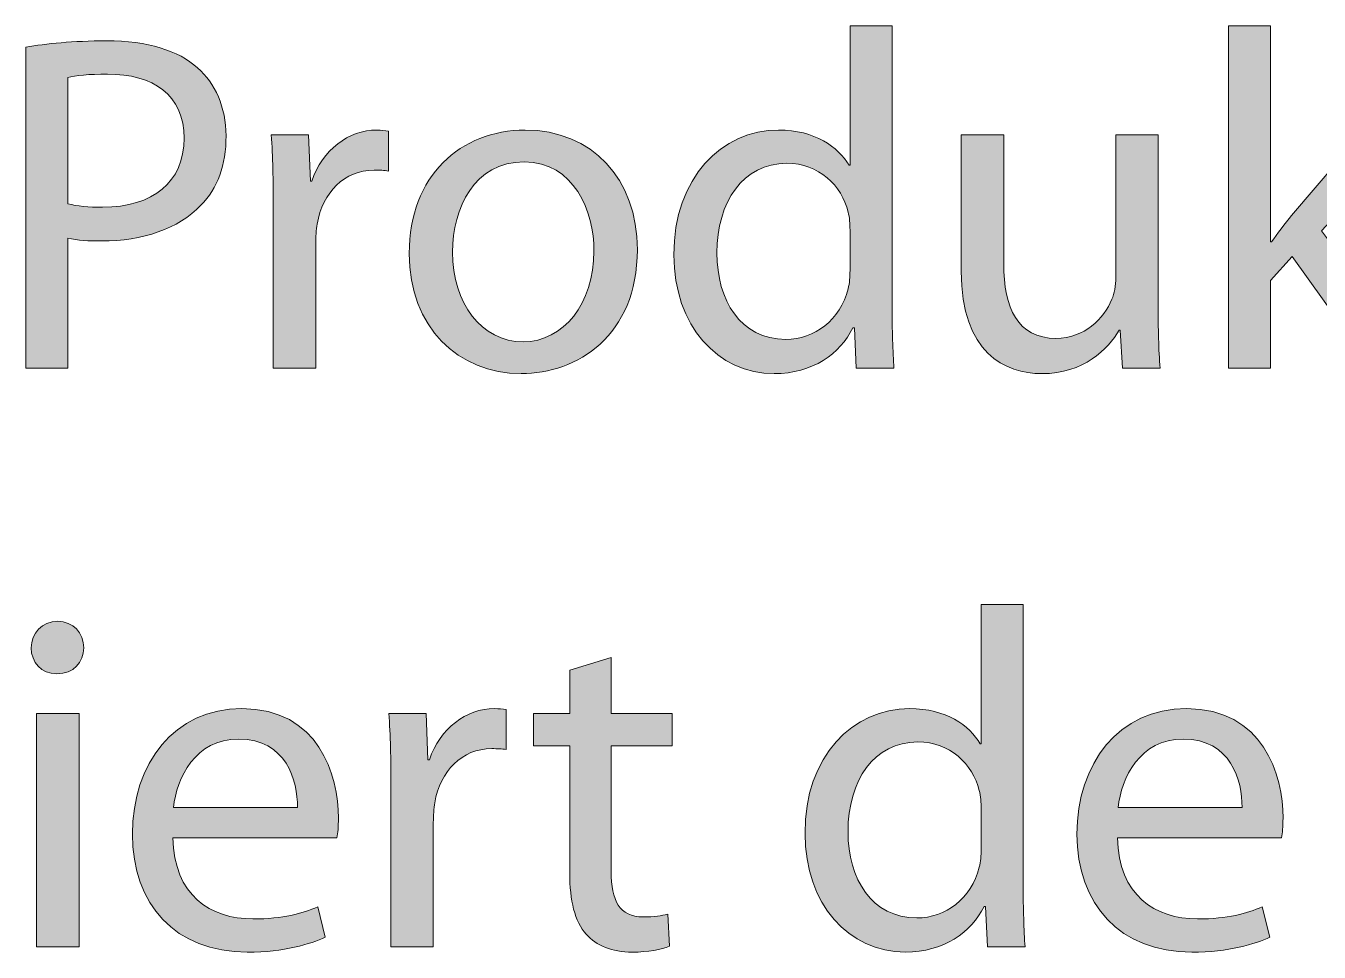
# Model space of a CAD drawing. Header units: inches. Extents: x 0 to 395, y 0 to 191.
# Drawn here: x 340.2 to 353.07, y 11.56 to 20.79 of the extents above; entities that cross this region are included whole.
import ezdxf

# ---------------------------------------------------------------- set-up
doc = ezdxf.new("R2010")
doc.units = ezdxf.units.IN
doc.header["$MEASUREMENT"] = 0
doc.layers.add('Template', color=7, linetype='Continuous')

# ---------------------------------------------------------------- blocks, each defined once
blk = doc.blocks.new('block 34')
at = {"layer": 'Template', "true_color": 0xf6921e}
h = blk.add_hatch(color=30, dxfattribs=at)
h.dxf.hatch_style = 2
edge = h.paths.add_edge_path()
edge.add_spline(control_points=[(348.821, 20.786), (348.821, 20.786), (348.821, 17.977), (348.821, 17.977), (348.821, 17.771), (348.83, 17.536), (348.84, 17.377), (348.84, 17.377), (348.465, 17.377), (348.465, 17.377), (348.465, 17.377), (348.446, 17.78), (348.446, 17.78), (348.446, 17.78), (348.431, 17.78), (348.431, 17.78), (348.307, 17.521), (348.028, 17.324), (347.649, 17.324), (347.087, 17.324), (346.65, 17.799), (346.65, 18.505), (346.646, 19.278), (347.131, 19.749), (347.692, 19.749), (348.052, 19.749), (348.287, 19.581), (348.393, 19.399), (348.393, 19.399), (348.403, 19.399), (348.403, 19.399), (348.403, 19.399), (348.403, 20.786), (348.403, 20.786), (348.403, 20.786), (348.821, 20.786), (348.821, 20.786)], knot_values=[0, 0, 0, 0, 1, 1, 1, 2, 2, 2, 3, 3, 3, 4, 4, 4, 5, 5, 5, 6, 6, 6, 7, 7, 7, 8, 8, 8, 9, 9, 9, 10, 10, 10, 11, 11, 11, 12, 12, 12, 12], degree=3, periodic=1)
edge = h.paths.add_edge_path()
edge.add_spline(control_points=[(348.403, 18.755), (348.403, 18.808), (348.398, 18.88), (348.384, 18.933), (348.321, 19.197), (348.091, 19.418), (347.774, 19.418), (347.337, 19.418), (347.078, 19.033), (347.078, 18.525), (347.078, 18.054), (347.313, 17.665), (347.764, 17.665), (348.048, 17.665), (348.307, 17.857), (348.384, 18.169), (348.398, 18.227), (348.403, 18.285), (348.403, 18.352), (348.403, 18.352), (348.403, 18.755), (348.403, 18.755)], knot_values=[0, 0, 0, 0, 1, 1, 1, 2, 2, 2, 3, 3, 3, 4, 4, 4, 5, 5, 5, 6, 6, 6, 7, 7, 7, 7], degree=3, periodic=1)
h = blk.add_hatch(color=30, dxfattribs=at)
h.dxf.hatch_style = 2
edge = h.paths.add_edge_path()
edge.add_spline(control_points=[(352.588, 18.635), (352.588, 18.635), (352.598, 18.635), (352.598, 18.635), (352.655, 18.717), (352.732, 18.817), (352.799, 18.899), (352.799, 18.899), (353.486, 19.701), (353.486, 19.701), (353.486, 19.701), (353.99, 19.701), (353.99, 19.701), (353.99, 19.701), (353.097, 18.745), (353.097, 18.745), (353.097, 18.745), (354.12, 17.377), (354.12, 17.377), (354.12, 17.377), (353.601, 17.377), (353.601, 17.377), (353.601, 17.377), (352.804, 18.491), (352.804, 18.491), (352.804, 18.491), (352.588, 18.251), (352.588, 18.251), (352.588, 18.251), (352.588, 17.377), (352.588, 17.377), (352.588, 17.377), (352.17, 17.377), (352.17, 17.377), (352.17, 17.377), (352.17, 20.786), (352.17, 20.786), (352.17, 20.786), (352.588, 20.786), (352.588, 20.786), (352.588, 20.786), (352.588, 18.635), (352.588, 18.635)], knot_values=[0, 0, 0, 0, 1, 1, 1, 2, 2, 2, 3, 3, 3, 4, 4, 4, 5, 5, 5, 6, 6, 6, 7, 7, 7, 8, 8, 8, 9, 9, 9, 10, 10, 10, 11, 11, 11, 12, 12, 12, 13, 13, 13, 14, 14, 14, 14], degree=3, periodic=1)
h = blk.add_hatch(color=30, dxfattribs=at)
h.dxf.hatch_style = 2
edge = h.paths.add_edge_path()
edge.add_spline(control_points=[(340.199, 20.575), (340.401, 20.609), (340.665, 20.637), (341.001, 20.637), (341.414, 20.637), (341.716, 20.541), (341.909, 20.368), (342.081, 20.215), (342.192, 19.979), (342.192, 19.691), (342.192, 19.399), (342.106, 19.168), (341.942, 19), (341.716, 18.765), (341.361, 18.645), (340.953, 18.645), (340.828, 18.645), (340.713, 18.649), (340.617, 18.673), (340.617, 18.673), (340.617, 17.377), (340.617, 17.377), (340.617, 17.377), (340.199, 17.377), (340.199, 17.377), (340.199, 17.377), (340.199, 20.575), (340.199, 20.575)], knot_values=[0, 0, 0, 0, 1, 1, 1, 2, 2, 2, 3, 3, 3, 4, 4, 4, 5, 5, 5, 6, 6, 6, 7, 7, 7, 8, 8, 8, 9, 9, 9, 9], degree=3, periodic=1)
edge = h.paths.add_edge_path()
edge.add_spline(control_points=[(340.617, 19.015), (340.708, 18.99), (340.823, 18.981), (340.962, 18.981), (341.467, 18.981), (341.774, 19.231), (341.774, 19.667), (341.774, 20.1), (341.467, 20.306), (341.011, 20.306), (340.828, 20.306), (340.689, 20.292), (340.617, 20.272), (340.617, 20.272), (340.617, 19.015), (340.617, 19.015)], knot_values=[0, 0, 0, 0, 1, 1, 1, 2, 2, 2, 3, 3, 3, 4, 4, 4, 5, 5, 5, 5], degree=3, periodic=1)
h = blk.add_hatch(color=30, dxfattribs=at)
h.dxf.hatch_style = 2
edge = h.paths.add_edge_path()
edge.add_spline(control_points=[(342.662, 18.976), (342.662, 19.25), (342.657, 19.485), (342.642, 19.701), (342.642, 19.701), (343.012, 19.701), (343.012, 19.701), (343.012, 19.701), (343.031, 19.24), (343.031, 19.24), (343.031, 19.24), (343.045, 19.24), (343.045, 19.24), (343.151, 19.552), (343.411, 19.749), (343.694, 19.749), (343.737, 19.749), (343.771, 19.744), (343.809, 19.739), (343.809, 19.739), (343.809, 19.341), (343.809, 19.341), (343.766, 19.35), (343.723, 19.35), (343.665, 19.35), (343.367, 19.35), (343.156, 19.13), (343.098, 18.813), (343.089, 18.755), (343.084, 18.683), (343.084, 18.616), (343.084, 18.616), (343.084, 17.377), (343.084, 17.377), (343.084, 17.377), (342.662, 17.377), (342.662, 17.377), (342.662, 17.377), (342.662, 18.976), (342.662, 18.976)], knot_values=[0, 0, 0, 0, 1, 1, 1, 2, 2, 2, 3, 3, 3, 4, 4, 4, 5, 5, 5, 6, 6, 6, 7, 7, 7, 8, 8, 8, 9, 9, 9, 10, 10, 10, 11, 11, 11, 12, 12, 12, 13, 13, 13, 13], degree=3, periodic=1)
h = blk.add_hatch(color=30, dxfattribs=at)
h.dxf.hatch_style = 2
edge = h.paths.add_edge_path()
edge.add_spline(control_points=[(346.286, 18.558), (346.286, 17.699), (345.686, 17.324), (345.129, 17.324), (344.505, 17.324), (344.015, 17.785), (344.015, 18.52), (344.015, 19.293), (344.529, 19.749), (345.168, 19.749), (345.835, 19.749), (346.286, 19.264), (346.286, 18.558)], knot_values=[0, 0, 0, 0, 1, 1, 1, 2, 2, 2, 3, 3, 3, 4, 4, 4, 4], degree=3, periodic=1)
edge = h.paths.add_edge_path()
edge.add_spline(control_points=[(344.447, 18.534), (344.447, 18.025), (344.735, 17.641), (345.148, 17.641), (345.551, 17.641), (345.854, 18.021), (345.854, 18.544), (345.854, 18.938), (345.657, 19.432), (345.158, 19.432), (344.663, 19.432), (344.447, 18.971), (344.447, 18.534)], knot_values=[0, 0, 0, 0, 1, 1, 1, 2, 2, 2, 3, 3, 3, 4, 4, 4, 4], degree=3, periodic=1)
h = blk.add_hatch(color=30, dxfattribs=at)
h.dxf.hatch_style = 2
edge = h.paths.add_edge_path()
edge.add_spline(control_points=[(351.47, 18.016), (351.47, 17.771), (351.475, 17.56), (351.489, 17.377), (351.489, 17.377), (351.115, 17.377), (351.115, 17.377), (351.115, 17.377), (351.091, 17.756), (351.091, 17.756), (351.091, 17.756), (351.081, 17.756), (351.081, 17.756), (350.975, 17.569), (350.726, 17.324), (350.313, 17.324), (349.948, 17.324), (349.511, 17.531), (349.511, 18.342), (349.511, 18.342), (349.511, 19.701), (349.511, 19.701), (349.511, 19.701), (349.933, 19.701), (349.933, 19.701), (349.933, 19.701), (349.933, 18.419), (349.933, 18.419), (349.933, 17.977), (350.073, 17.675), (350.452, 17.675), (350.736, 17.675), (350.932, 17.872), (351.009, 18.064), (351.033, 18.121), (351.048, 18.198), (351.048, 18.28), (351.048, 18.28), (351.048, 19.701), (351.048, 19.701), (351.048, 19.701), (351.47, 19.701), (351.47, 19.701), (351.47, 19.701), (351.47, 18.016), (351.47, 18.016)], knot_values=[0, 0, 0, 0, 1, 1, 1, 2, 2, 2, 3, 3, 3, 4, 4, 4, 5, 5, 5, 6, 6, 6, 7, 7, 7, 8, 8, 8, 9, 9, 9, 10, 10, 10, 11, 11, 11, 12, 12, 12, 13, 13, 13, 14, 14, 14, 15, 15, 15, 15], degree=3, periodic=1)
h = blk.add_hatch(color=30, dxfattribs=at)
h.dxf.hatch_style = 2
edge = h.paths.add_edge_path()
edge.add_spline(control_points=[(350.126, 15.026), (350.126, 15.026), (350.126, 12.217), (350.126, 12.217), (350.126, 12.011), (350.135, 11.775), (350.145, 11.617), (350.145, 11.617), (349.77, 11.617), (349.77, 11.617), (349.77, 11.617), (349.751, 12.02), (349.751, 12.02), (349.751, 12.02), (349.737, 12.02), (349.737, 12.02), (349.612, 11.761), (349.333, 11.564), (348.954, 11.564), (348.392, 11.564), (347.955, 12.039), (347.955, 12.745), (347.95, 13.518), (348.436, 13.989), (348.997, 13.989), (349.357, 13.989), (349.593, 13.821), (349.699, 13.638), (349.699, 13.638), (349.708, 13.638), (349.708, 13.638), (349.708, 13.638), (349.708, 15.026), (349.708, 15.026), (349.708, 15.026), (350.126, 15.026), (350.126, 15.026)], knot_values=[0, 0, 0, 0, 1, 1, 1, 2, 2, 2, 3, 3, 3, 4, 4, 4, 5, 5, 5, 6, 6, 6, 7, 7, 7, 8, 8, 8, 9, 9, 9, 10, 10, 10, 11, 11, 11, 12, 12, 12, 12], degree=3, periodic=1)
edge = h.paths.add_edge_path()
edge.add_spline(control_points=[(349.708, 12.995), (349.708, 13.048), (349.703, 13.12), (349.689, 13.173), (349.626, 13.437), (349.396, 13.657), (349.079, 13.657), (348.642, 13.657), (348.383, 13.273), (348.383, 12.764), (348.383, 12.294), (348.618, 11.905), (349.069, 11.905), (349.353, 11.905), (349.612, 12.097), (349.689, 12.409), (349.703, 12.467), (349.708, 12.524), (349.708, 12.591), (349.708, 12.591), (349.708, 12.995), (349.708, 12.995)], knot_values=[0, 0, 0, 0, 1, 1, 1, 2, 2, 2, 3, 3, 3, 4, 4, 4, 5, 5, 5, 6, 6, 6, 7, 7, 7, 7], degree=3, periodic=1)
h = blk.add_hatch(color=30, dxfattribs=at)
h.dxf.hatch_style = 2
edge = h.paths.add_edge_path()
edge.add_spline(control_points=[(340.775, 14.594), (340.775, 14.45), (340.674, 14.335), (340.506, 14.335), (340.353, 14.335), (340.252, 14.45), (340.252, 14.594), (340.252, 14.738), (340.358, 14.858), (340.516, 14.858), (340.67, 14.858), (340.775, 14.743), (340.775, 14.594)], knot_values=[0, 0, 0, 0, 1, 1, 1, 2, 2, 2, 3, 3, 3, 4, 4, 4, 4], degree=3, periodic=1)
h.paths.add_polyline_path([(340.305, 11.617), (340.305, 13.941), (340.728, 13.941), (340.728, 11.617)])
h = blk.add_hatch(color=30, dxfattribs=at)
h.dxf.hatch_style = 2
edge = h.paths.add_edge_path()
edge.add_spline(control_points=[(346.026, 14.498), (346.026, 14.498), (346.026, 13.941), (346.026, 13.941), (346.026, 13.941), (346.631, 13.941), (346.631, 13.941), (346.631, 13.941), (346.631, 13.619), (346.631, 13.619), (346.631, 13.619), (346.026, 13.619), (346.026, 13.619), (346.026, 13.619), (346.026, 12.366), (346.026, 12.366), (346.026, 12.078), (346.108, 11.915), (346.343, 11.915), (346.458, 11.915), (346.526, 11.924), (346.588, 11.943), (346.588, 11.943), (346.607, 11.622), (346.607, 11.622), (346.526, 11.593), (346.396, 11.564), (346.233, 11.564), (346.036, 11.564), (345.877, 11.631), (345.777, 11.742), (345.661, 11.871), (345.613, 12.078), (345.613, 12.351), (345.613, 12.351), (345.613, 13.619), (345.613, 13.619), (345.613, 13.619), (345.253, 13.619), (345.253, 13.619), (345.253, 13.619), (345.253, 13.941), (345.253, 13.941), (345.253, 13.941), (345.613, 13.941), (345.613, 13.941), (345.613, 13.941), (345.613, 14.373), (345.613, 14.373), (345.613, 14.373), (346.026, 14.498), (346.026, 14.498)], knot_values=[0, 0, 0, 0, 1, 1, 1, 2, 2, 2, 3, 3, 3, 4, 4, 4, 5, 5, 5, 6, 6, 6, 7, 7, 7, 8, 8, 8, 9, 9, 9, 10, 10, 10, 11, 11, 11, 12, 12, 12, 13, 13, 13, 14, 14, 14, 15, 15, 15, 16, 16, 16, 17, 17, 17, 17], degree=3, periodic=1)
h = blk.add_hatch(color=30, dxfattribs=at)
h.dxf.hatch_style = 2
edge = h.paths.add_edge_path()
edge.add_spline(control_points=[(341.663, 12.702), (341.673, 12.131), (342.033, 11.895), (342.46, 11.895), (342.763, 11.895), (342.95, 11.948), (343.104, 12.015), (343.104, 12.015), (343.18, 11.713), (343.18, 11.713), (343.032, 11.646), (342.773, 11.564), (342.403, 11.564), (341.687, 11.564), (341.26, 12.039), (341.26, 12.74), (341.26, 13.441), (341.673, 13.989), (342.35, 13.989), (343.113, 13.989), (343.31, 13.326), (343.31, 12.899), (343.31, 12.812), (343.305, 12.75), (343.295, 12.702), (343.295, 12.702), (341.663, 12.702), (341.663, 12.702)], knot_values=[0, 0, 0, 0, 1, 1, 1, 2, 2, 2, 3, 3, 3, 4, 4, 4, 5, 5, 5, 6, 6, 6, 7, 7, 7, 8, 8, 8, 9, 9, 9, 9], degree=3, periodic=1)
edge = h.paths.add_edge_path()
edge.add_spline(control_points=[(342.902, 13.005), (342.907, 13.268), (342.791, 13.686), (342.316, 13.686), (341.884, 13.686), (341.702, 13.297), (341.668, 13.005), (341.668, 13.005), (342.902, 13.005), (342.902, 13.005)], knot_values=[0, 0, 0, 0, 1, 1, 1, 2, 2, 2, 3, 3, 3, 3], degree=3, periodic=1)
h = blk.add_hatch(color=30, dxfattribs=at)
h.dxf.hatch_style = 2
edge = h.paths.add_edge_path()
edge.add_spline(control_points=[(343.833, 13.216), (343.833, 13.49), (343.828, 13.725), (343.813, 13.941), (343.813, 13.941), (344.183, 13.941), (344.183, 13.941), (344.183, 13.941), (344.202, 13.48), (344.202, 13.48), (344.202, 13.48), (344.217, 13.48), (344.217, 13.48), (344.322, 13.792), (344.582, 13.989), (344.865, 13.989), (344.908, 13.989), (344.942, 13.984), (344.98, 13.979), (344.98, 13.979), (344.98, 13.581), (344.98, 13.581), (344.937, 13.59), (344.894, 13.59), (344.836, 13.59), (344.538, 13.59), (344.327, 13.369), (344.269, 13.052), (344.26, 12.995), (344.255, 12.923), (344.255, 12.856), (344.255, 12.856), (344.255, 11.617), (344.255, 11.617), (344.255, 11.617), (343.833, 11.617), (343.833, 11.617), (343.833, 11.617), (343.833, 13.216), (343.833, 13.216)], knot_values=[0, 0, 0, 0, 1, 1, 1, 2, 2, 2, 3, 3, 3, 4, 4, 4, 5, 5, 5, 6, 6, 6, 7, 7, 7, 8, 8, 8, 9, 9, 9, 10, 10, 10, 11, 11, 11, 12, 12, 12, 13, 13, 13, 13], degree=3, periodic=1)
h = blk.add_hatch(color=30, dxfattribs=at)
h.dxf.hatch_style = 2
edge = h.paths.add_edge_path()
edge.add_spline(control_points=[(351.066, 12.702), (351.076, 12.131), (351.436, 11.895), (351.863, 11.895), (352.165, 11.895), (352.353, 11.948), (352.506, 12.015), (352.506, 12.015), (352.583, 11.713), (352.583, 11.713), (352.434, 11.646), (352.175, 11.564), (351.805, 11.564), (351.09, 11.564), (350.662, 12.039), (350.662, 12.74), (350.662, 13.441), (351.076, 13.989), (351.753, 13.989), (352.516, 13.989), (352.713, 13.326), (352.713, 12.899), (352.713, 12.812), (352.708, 12.75), (352.699, 12.702), (352.699, 12.702), (351.066, 12.702), (351.066, 12.702)], knot_values=[0, 0, 0, 0, 1, 1, 1, 2, 2, 2, 3, 3, 3, 4, 4, 4, 5, 5, 5, 6, 6, 6, 7, 7, 7, 8, 8, 8, 9, 9, 9, 9], degree=3, periodic=1)
edge = h.paths.add_edge_path()
edge.add_spline(control_points=[(352.305, 13.005), (352.309, 13.268), (352.194, 13.686), (351.719, 13.686), (351.287, 13.686), (351.104, 13.297), (351.071, 13.005), (351.071, 13.005), (352.305, 13.005), (352.305, 13.005)], knot_values=[0, 0, 0, 0, 1, 1, 1, 2, 2, 2, 3, 3, 3, 3], degree=3, periodic=1)
at = {"layer": 'Template', "lineweight": 0}
blk.add_lwpolyline([(340.305, 11.617), (340.305, 13.941), (340.728, 13.941), (340.728, 11.617), (340.305, 11.617)], dxfattribs=at)
for points, knots in [([(348.821, 20.786), (348.821, 20.786), (348.821, 17.977), (348.821, 17.977), (348.821, 17.771), (348.83, 17.536), (348.84, 17.377), (348.84, 17.377), (348.465, 17.377), (348.465, 17.377), (348.465, 17.377), (348.446, 17.78), (348.446, 17.78), (348.446, 17.78), (348.431, 17.78), (348.431, 17.78), (348.307, 17.521), (348.028, 17.324), (347.649, 17.324), (347.087, 17.324), (346.65, 17.799), (346.65, 18.505), (346.646, 19.278), (347.131, 19.749), (347.692, 19.749), (348.052, 19.749), (348.287, 19.581), (348.393, 19.399), (348.393, 19.399), (348.403, 19.399), (348.403, 19.399), (348.403, 19.399), (348.403, 20.786), (348.403, 20.786), (348.403, 20.786), (348.821, 20.786), (348.821, 20.786)], [0, 0, 0, 0, 1, 1, 1, 2, 2, 2, 3, 3, 3, 4, 4, 4, 5, 5, 5, 6, 6, 6, 7, 7, 7, 8, 8, 8, 9, 9, 9, 10, 10, 10, 11, 11, 11, 12, 12, 12, 12]), ([(352.588, 18.635), (352.588, 18.635), (352.598, 18.635), (352.598, 18.635), (352.655, 18.717), (352.732, 18.817), (352.799, 18.899), (352.799, 18.899), (353.486, 19.701), (353.486, 19.701), (353.486, 19.701), (353.99, 19.701), (353.99, 19.701), (353.99, 19.701), (353.097, 18.745), (353.097, 18.745), (353.097, 18.745), (354.12, 17.377), (354.12, 17.377), (354.12, 17.377), (353.601, 17.377), (353.601, 17.377), (353.601, 17.377), (352.804, 18.491), (352.804, 18.491), (352.804, 18.491), (352.588, 18.251), (352.588, 18.251), (352.588, 18.251), (352.588, 17.377), (352.588, 17.377), (352.588, 17.377), (352.17, 17.377), (352.17, 17.377), (352.17, 17.377), (352.17, 20.786), (352.17, 20.786), (352.17, 20.786), (352.588, 20.786), (352.588, 20.786), (352.588, 20.786), (352.588, 18.635), (352.588, 18.635)], [0, 0, 0, 0, 1, 1, 1, 2, 2, 2, 3, 3, 3, 4, 4, 4, 5, 5, 5, 6, 6, 6, 7, 7, 7, 8, 8, 8, 9, 9, 9, 10, 10, 10, 11, 11, 11, 12, 12, 12, 13, 13, 13, 14, 14, 14, 14]), ([(340.199, 20.575), (340.401, 20.609), (340.665, 20.637), (341.001, 20.637), (341.414, 20.637), (341.716, 20.541), (341.909, 20.368), (342.081, 20.215), (342.192, 19.979), (342.192, 19.691), (342.192, 19.399), (342.106, 19.168), (341.942, 19), (341.716, 18.765), (341.361, 18.645), (340.953, 18.645), (340.828, 18.645), (340.713, 18.649), (340.617, 18.673), (340.617, 18.673), (340.617, 17.377), (340.617, 17.377), (340.617, 17.377), (340.199, 17.377), (340.199, 17.377), (340.199, 17.377), (340.199, 20.575), (340.199, 20.575)], [0, 0, 0, 0, 1, 1, 1, 2, 2, 2, 3, 3, 3, 4, 4, 4, 5, 5, 5, 6, 6, 6, 7, 7, 7, 8, 8, 8, 9, 9, 9, 9]), ([(340.617, 19.015), (340.708, 18.99), (340.823, 18.981), (340.962, 18.981), (341.467, 18.981), (341.774, 19.231), (341.774, 19.667), (341.774, 20.1), (341.467, 20.306), (341.011, 20.306), (340.828, 20.306), (340.689, 20.292), (340.617, 20.272), (340.617, 20.272), (340.617, 19.015), (340.617, 19.015)], [0, 0, 0, 0, 1, 1, 1, 2, 2, 2, 3, 3, 3, 4, 4, 4, 5, 5, 5, 5]), ([(342.662, 18.976), (342.662, 19.25), (342.657, 19.485), (342.642, 19.701), (342.642, 19.701), (343.012, 19.701), (343.012, 19.701), (343.012, 19.701), (343.031, 19.24), (343.031, 19.24), (343.031, 19.24), (343.045, 19.24), (343.045, 19.24), (343.151, 19.552), (343.411, 19.749), (343.694, 19.749), (343.737, 19.749), (343.771, 19.744), (343.809, 19.739), (343.809, 19.739), (343.809, 19.341), (343.809, 19.341), (343.766, 19.35), (343.723, 19.35), (343.665, 19.35), (343.367, 19.35), (343.156, 19.13), (343.098, 18.813), (343.089, 18.755), (343.084, 18.683), (343.084, 18.616), (343.084, 18.616), (343.084, 17.377), (343.084, 17.377), (343.084, 17.377), (342.662, 17.377), (342.662, 17.377), (342.662, 17.377), (342.662, 18.976), (342.662, 18.976)], [0, 0, 0, 0, 1, 1, 1, 2, 2, 2, 3, 3, 3, 4, 4, 4, 5, 5, 5, 6, 6, 6, 7, 7, 7, 8, 8, 8, 9, 9, 9, 10, 10, 10, 11, 11, 11, 12, 12, 12, 13, 13, 13, 13]), ([(346.286, 18.558), (346.286, 17.699), (345.686, 17.324), (345.129, 17.324), (344.505, 17.324), (344.015, 17.785), (344.015, 18.52), (344.015, 19.293), (344.529, 19.749), (345.168, 19.749), (345.835, 19.749), (346.286, 19.264), (346.286, 18.558)], [0, 0, 0, 0, 1, 1, 1, 2, 2, 2, 3, 3, 3, 4, 4, 4, 4]), ([(351.47, 18.016), (351.47, 17.771), (351.475, 17.56), (351.489, 17.377), (351.489, 17.377), (351.115, 17.377), (351.115, 17.377), (351.115, 17.377), (351.091, 17.756), (351.091, 17.756), (351.091, 17.756), (351.081, 17.756), (351.081, 17.756), (350.975, 17.569), (350.726, 17.324), (350.313, 17.324), (349.948, 17.324), (349.511, 17.531), (349.511, 18.342), (349.511, 18.342), (349.511, 19.701), (349.511, 19.701), (349.511, 19.701), (349.933, 19.701), (349.933, 19.701), (349.933, 19.701), (349.933, 18.419), (349.933, 18.419), (349.933, 17.977), (350.073, 17.675), (350.452, 17.675), (350.736, 17.675), (350.932, 17.872), (351.009, 18.064), (351.033, 18.121), (351.048, 18.198), (351.048, 18.28), (351.048, 18.28), (351.048, 19.701), (351.048, 19.701), (351.048, 19.701), (351.47, 19.701), (351.47, 19.701), (351.47, 19.701), (351.47, 18.016), (351.47, 18.016)], [0, 0, 0, 0, 1, 1, 1, 2, 2, 2, 3, 3, 3, 4, 4, 4, 5, 5, 5, 6, 6, 6, 7, 7, 7, 8, 8, 8, 9, 9, 9, 10, 10, 10, 11, 11, 11, 12, 12, 12, 13, 13, 13, 14, 14, 14, 15, 15, 15, 15]), ([(344.447, 18.534), (344.447, 18.025), (344.735, 17.641), (345.148, 17.641), (345.551, 17.641), (345.854, 18.021), (345.854, 18.544), (345.854, 18.938), (345.657, 19.432), (345.158, 19.432), (344.663, 19.432), (344.447, 18.971), (344.447, 18.534)], [0, 0, 0, 0, 1, 1, 1, 2, 2, 2, 3, 3, 3, 4, 4, 4, 4]), ([(348.403, 18.755), (348.403, 18.808), (348.398, 18.88), (348.384, 18.933), (348.321, 19.197), (348.091, 19.418), (347.774, 19.418), (347.337, 19.418), (347.078, 19.033), (347.078, 18.525), (347.078, 18.054), (347.313, 17.665), (347.764, 17.665), (348.048, 17.665), (348.307, 17.857), (348.384, 18.169), (348.398, 18.227), (348.403, 18.285), (348.403, 18.352), (348.403, 18.352), (348.403, 18.755), (348.403, 18.755)], [0, 0, 0, 0, 1, 1, 1, 2, 2, 2, 3, 3, 3, 4, 4, 4, 5, 5, 5, 6, 6, 6, 7, 7, 7, 7]), ([(350.126, 15.026), (350.126, 15.026), (350.126, 12.217), (350.126, 12.217), (350.126, 12.011), (350.135, 11.775), (350.145, 11.617), (350.145, 11.617), (349.77, 11.617), (349.77, 11.617), (349.77, 11.617), (349.751, 12.02), (349.751, 12.02), (349.751, 12.02), (349.737, 12.02), (349.737, 12.02), (349.612, 11.761), (349.333, 11.564), (348.954, 11.564), (348.392, 11.564), (347.955, 12.039), (347.955, 12.745), (347.95, 13.518), (348.436, 13.989), (348.997, 13.989), (349.357, 13.989), (349.593, 13.821), (349.699, 13.638), (349.699, 13.638), (349.708, 13.638), (349.708, 13.638), (349.708, 13.638), (349.708, 15.026), (349.708, 15.026), (349.708, 15.026), (350.126, 15.026), (350.126, 15.026)], [0, 0, 0, 0, 1, 1, 1, 2, 2, 2, 3, 3, 3, 4, 4, 4, 5, 5, 5, 6, 6, 6, 7, 7, 7, 8, 8, 8, 9, 9, 9, 10, 10, 10, 11, 11, 11, 12, 12, 12, 12]), ([(340.775, 14.594), (340.775, 14.45), (340.674, 14.335), (340.506, 14.335), (340.353, 14.335), (340.252, 14.45), (340.252, 14.594), (340.252, 14.738), (340.358, 14.858), (340.516, 14.858), (340.67, 14.858), (340.775, 14.743), (340.775, 14.594)], [0, 0, 0, 0, 1, 1, 1, 2, 2, 2, 3, 3, 3, 4, 4, 4, 4]), ([(346.026, 14.498), (346.026, 14.498), (346.026, 13.941), (346.026, 13.941), (346.026, 13.941), (346.631, 13.941), (346.631, 13.941), (346.631, 13.941), (346.631, 13.619), (346.631, 13.619), (346.631, 13.619), (346.026, 13.619), (346.026, 13.619), (346.026, 13.619), (346.026, 12.366), (346.026, 12.366), (346.026, 12.078), (346.108, 11.915), (346.343, 11.915), (346.458, 11.915), (346.526, 11.924), (346.588, 11.943), (346.588, 11.943), (346.607, 11.622), (346.607, 11.622), (346.526, 11.593), (346.396, 11.564), (346.233, 11.564), (346.036, 11.564), (345.877, 11.631), (345.777, 11.742), (345.661, 11.871), (345.613, 12.078), (345.613, 12.351), (345.613, 12.351), (345.613, 13.619), (345.613, 13.619), (345.613, 13.619), (345.253, 13.619), (345.253, 13.619), (345.253, 13.619), (345.253, 13.941), (345.253, 13.941), (345.253, 13.941), (345.613, 13.941), (345.613, 13.941), (345.613, 13.941), (345.613, 14.373), (345.613, 14.373), (345.613, 14.373), (346.026, 14.498), (346.026, 14.498)], [0, 0, 0, 0, 1, 1, 1, 2, 2, 2, 3, 3, 3, 4, 4, 4, 5, 5, 5, 6, 6, 6, 7, 7, 7, 8, 8, 8, 9, 9, 9, 10, 10, 10, 11, 11, 11, 12, 12, 12, 13, 13, 13, 14, 14, 14, 15, 15, 15, 16, 16, 16, 17, 17, 17, 17]), ([(341.663, 12.702), (341.673, 12.131), (342.033, 11.895), (342.46, 11.895), (342.763, 11.895), (342.95, 11.948), (343.104, 12.015), (343.104, 12.015), (343.18, 11.713), (343.18, 11.713), (343.032, 11.646), (342.773, 11.564), (342.403, 11.564), (341.687, 11.564), (341.26, 12.039), (341.26, 12.74), (341.26, 13.441), (341.673, 13.989), (342.35, 13.989), (343.113, 13.989), (343.31, 13.326), (343.31, 12.899), (343.31, 12.812), (343.305, 12.75), (343.295, 12.702), (343.295, 12.702), (341.663, 12.702), (341.663, 12.702)], [0, 0, 0, 0, 1, 1, 1, 2, 2, 2, 3, 3, 3, 4, 4, 4, 5, 5, 5, 6, 6, 6, 7, 7, 7, 8, 8, 8, 9, 9, 9, 9]), ([(343.833, 13.216), (343.833, 13.49), (343.828, 13.725), (343.813, 13.941), (343.813, 13.941), (344.183, 13.941), (344.183, 13.941), (344.183, 13.941), (344.202, 13.48), (344.202, 13.48), (344.202, 13.48), (344.217, 13.48), (344.217, 13.48), (344.322, 13.792), (344.582, 13.989), (344.865, 13.989), (344.908, 13.989), (344.942, 13.984), (344.98, 13.979), (344.98, 13.979), (344.98, 13.581), (344.98, 13.581), (344.937, 13.59), (344.894, 13.59), (344.836, 13.59), (344.538, 13.59), (344.327, 13.369), (344.269, 13.052), (344.26, 12.995), (344.255, 12.923), (344.255, 12.856), (344.255, 12.856), (344.255, 11.617), (344.255, 11.617), (344.255, 11.617), (343.833, 11.617), (343.833, 11.617), (343.833, 11.617), (343.833, 13.216), (343.833, 13.216)], [0, 0, 0, 0, 1, 1, 1, 2, 2, 2, 3, 3, 3, 4, 4, 4, 5, 5, 5, 6, 6, 6, 7, 7, 7, 8, 8, 8, 9, 9, 9, 10, 10, 10, 11, 11, 11, 12, 12, 12, 13, 13, 13, 13]), ([(351.066, 12.702), (351.076, 12.131), (351.436, 11.895), (351.863, 11.895), (352.165, 11.895), (352.353, 11.948), (352.506, 12.015), (352.506, 12.015), (352.583, 11.713), (352.583, 11.713), (352.434, 11.646), (352.175, 11.564), (351.805, 11.564), (351.09, 11.564), (350.662, 12.039), (350.662, 12.74), (350.662, 13.441), (351.076, 13.989), (351.753, 13.989), (352.516, 13.989), (352.713, 13.326), (352.713, 12.899), (352.713, 12.812), (352.708, 12.75), (352.699, 12.702), (352.699, 12.702), (351.066, 12.702), (351.066, 12.702)], [0, 0, 0, 0, 1, 1, 1, 2, 2, 2, 3, 3, 3, 4, 4, 4, 5, 5, 5, 6, 6, 6, 7, 7, 7, 8, 8, 8, 9, 9, 9, 9]), ([(342.902, 13.005), (342.907, 13.268), (342.791, 13.686), (342.316, 13.686), (341.884, 13.686), (341.702, 13.297), (341.668, 13.005), (341.668, 13.005), (342.902, 13.005), (342.902, 13.005)], [0, 0, 0, 0, 1, 1, 1, 2, 2, 2, 3, 3, 3, 3]), ([(349.708, 12.995), (349.708, 13.048), (349.703, 13.12), (349.689, 13.173), (349.626, 13.437), (349.396, 13.657), (349.079, 13.657), (348.642, 13.657), (348.383, 13.273), (348.383, 12.764), (348.383, 12.294), (348.618, 11.905), (349.069, 11.905), (349.353, 11.905), (349.612, 12.097), (349.689, 12.409), (349.703, 12.467), (349.708, 12.524), (349.708, 12.591), (349.708, 12.591), (349.708, 12.995), (349.708, 12.995)], [0, 0, 0, 0, 1, 1, 1, 2, 2, 2, 3, 3, 3, 4, 4, 4, 5, 5, 5, 6, 6, 6, 7, 7, 7, 7]), ([(352.305, 13.005), (352.309, 13.268), (352.194, 13.686), (351.719, 13.686), (351.287, 13.686), (351.104, 13.297), (351.071, 13.005), (351.071, 13.005), (352.305, 13.005), (352.305, 13.005)], [0, 0, 0, 0, 1, 1, 1, 2, 2, 2, 3, 3, 3, 3])]:
    blk.add_open_spline(points, degree=3, knots=knots, dxfattribs=at)

msp = doc.modelspace()

# ---------------------------------------------------------------- block references
at = {"layer": 'Template'}
msp.add_blockref('block 34', (0, 0), dxfattribs=at)

doc.saveas('drawing.dxf')
